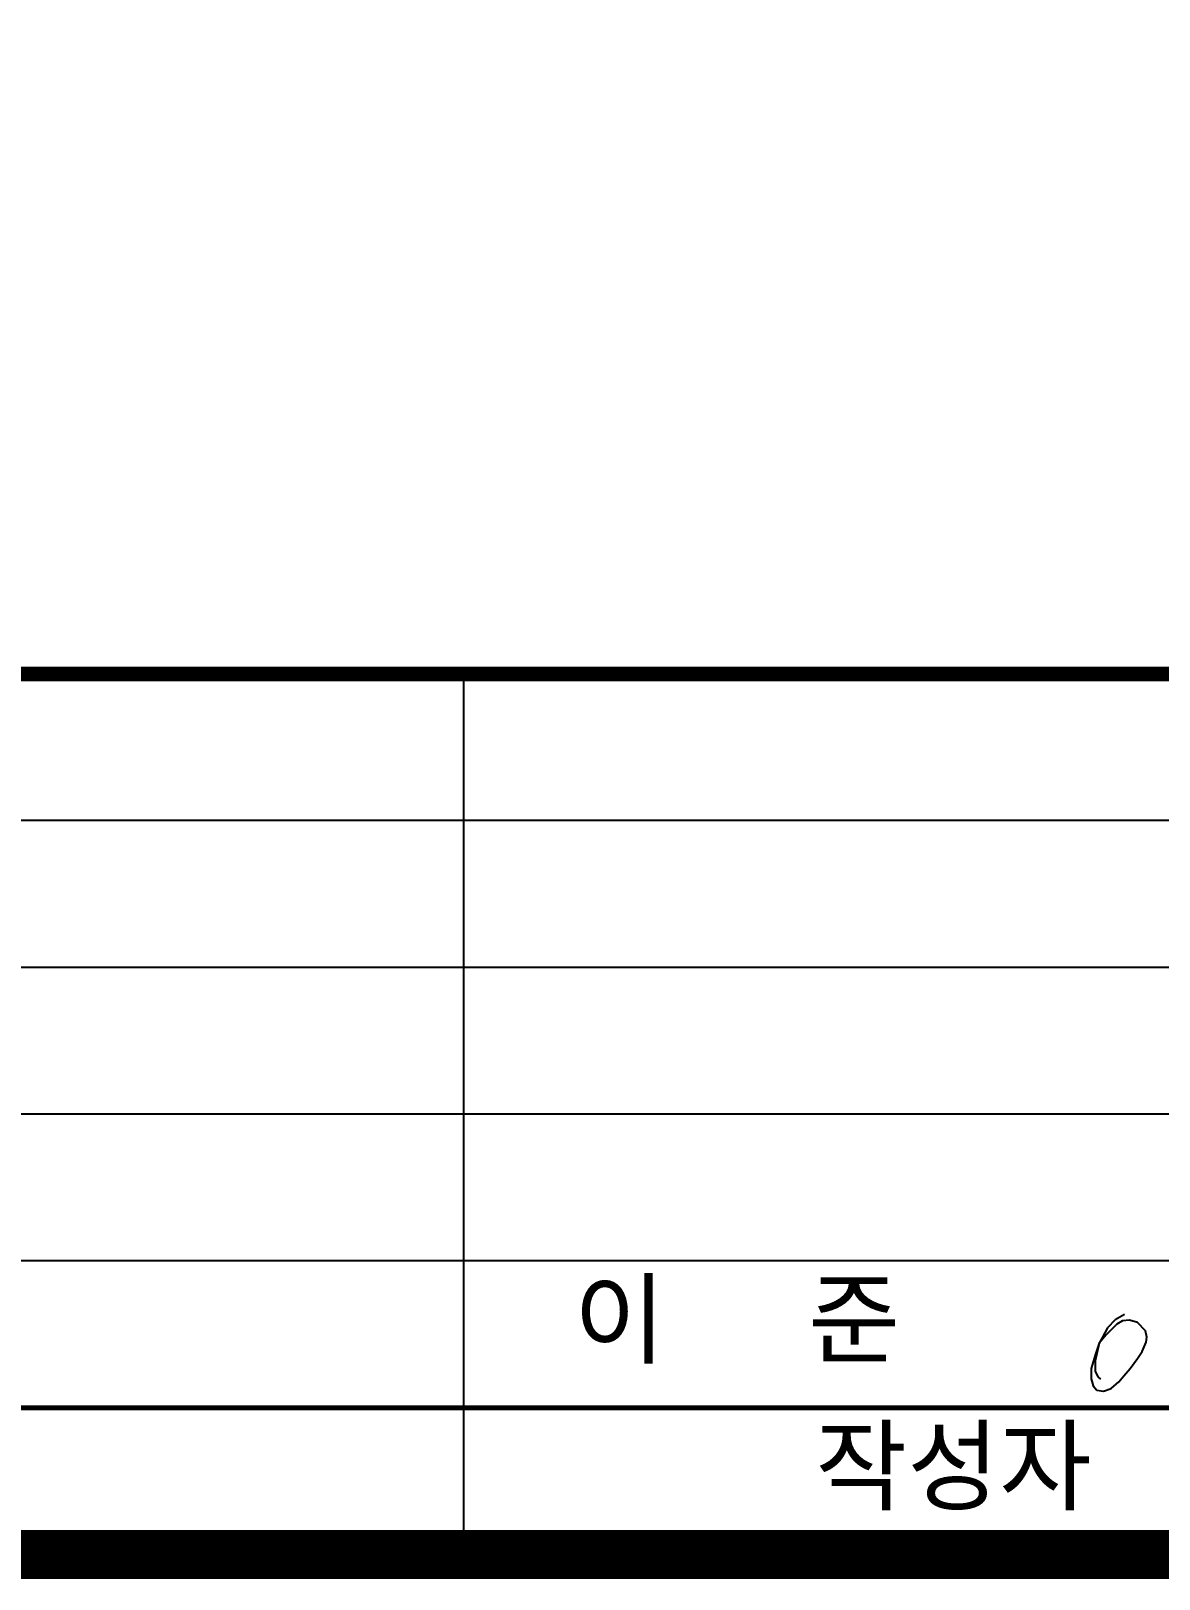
# Model space of a CAD drawing. Header units: feet. Extents: x 0 to 708085, y 0 to 237600.
# Drawn here: x 549809 to 568246, y 7600 to 32911 of the extents above; entities that cross this region are included whole.
import ezdxf
from ezdxf.enums import TextEntityAlignment as Align

# ---------------------------------------------------------------- set-up
doc = ezdxf.new("R2010")
doc.units = ezdxf.units.FT
doc.header["$LTSCALE"] = 2200
doc.header["$MEASUREMENT"] = 0
for name, color, linetype in [('CX-BORD-LIN1', 4, 'CONTINUOUS'), ('CX-BORD-LIN2', 3, 'CONTINUOUS'), ('CX-BORD-TEX2', 7, 'CONTINUOUS'), ('CX-BORD-TEX3', 6, 'CONTINUOUS'), ('CX-MISC', 2, 'CONTINUOUS')]:
    doc.layers.add(name, color=color, linetype=linetype)
doc.styles.add('TB_TEXT', font='')
doc.styles.add('TB_WBTXT', font='')
doc.styles.add('TB_WMTXT', font='')
doc.styles.get('TB_TEXT').set_extended_font_data('DotumChe')
doc.styles.get('TB_WBTXT').set_extended_font_data('Dotum')
doc.styles.get('TB_WMTXT').set_extended_font_data('DotumChe')

# ---------------------------------------------------------------- blocks, each defined once
blk = doc.blocks.new('CXBLKA1-KHCA-1')
at = {"layer": 'CX-BORD-LIN1', "const_width": 2}
blk.add_lwpolyline([(796, 0), (0, 0), (0, 554), (796, 554)], close=True, dxfattribs=at)
at = {"layer": 'CX-BORD-LIN1'}
for points, const_width in [([(796, 36), (0, 36)], 0.6), ([(558, 6), (270, 6)], 0.2)]:
    blk.add_lwpolyline(points, dxfattribs=dict(at, const_width=const_width))
blk.add_lwpolyline([(438, 0), (438, 36)], dxfattribs=at)
at = {"layer": 'CX-BORD-LIN2'}
blk.add_line((558, 30), (270, 30), dxfattribs=at)
for points in [[(558, 24), (270, 24)], [(558, 18), (270, 18)], [(558, 12), (270, 12)]]:
    blk.add_lwpolyline(points, dxfattribs=at)
at = {"layer": 'CX-BORD-LIN1', "style": 'TB_TEXT'}
for tag, p in [('TR_RCON5', (342.303, 33)), ('TR_RCON4', (342.303, 27)), ('TR_RCON3', (342.303, 21)), ('TR_RCON2', (342.303, 15)), ('TR_RCON1', (342.303, 9))]:
    blk.add_attdef(tag, text='', height=3.5, dxfattribs=at).set_placement(p, align=Align.MIDDLE_LEFT)
for tag, height, p in [('TR_DGN5', 3.5, (451.118, 33)), ('TR_CHK5', 3.5, (491.118, 33)), ('TR_RDAT5', 3.5, (317.5, 33)), ('TR_APP5', 3.5, (531.118, 33)), ('TR_RNUM5', 3, (285.105, 32.637)), ('TR_RDAT4', 3.5, (317.5, 27)), ('TR_DGN4', 3.5, (451.118, 27)), ('TR_CHK4', 3.5, (491.118, 27)), ('TR_APP4', 3.5, (531.118, 27)), ('TR_RNUM4', 3, (285.105, 26.637)), ('TR_DGN3', 3.5, (451.118, 21)), ('TR_CHK3', 3.5, (491.118, 21)), ('TR_RDAT3', 3.5, (317.5, 21)), ('TR_APP3', 3.5, (531.118, 21)), ('TR_RNUM3', 3, (285.105, 20.637)), ('TR_RDAT2', 3.5, (317.5, 15)), ('TR_DGN2', 3.5, (451.118, 15)), ('TR_CHK2', 3.5, (491.118, 15)), ('TR_APP2', 3.5, (531.118, 15)), ('TR_RNUM2', 3, (285.105, 14.637)), ('TR_DGN1', 3.5, (451.118, 9)), ('TR_CHK1', 3.5, (491.118, 9)), ('TR_RNUM1', 3, (285.105, 8.637)), ('TR_RDAT1', 3.5, (317.5, 9)), ('TR_APP1', 3.5, (531.118, 9))]:
    blk.add_attdef(tag, text='', height=height, dxfattribs=at).set_placement(p, align=Align.MIDDLE_CENTER)
at = {"layer": 'CX-BORD-LIN2', "style": 'TB_TEXT'}
blk.add_attdef('TD_VERSION', text='', height=3, rotation=90, dxfattribs=at).set_placement((800.5, 48.015), align=Align.MIDDLE_CENTER)
at = {"layer": 'CX-BORD-TEX2', "style": 'TB_WMTXT'}
for tag, height, p in [('TB_CNAME', 5, (15.345, 531.832)), ('TB_CSCOP', 4, (16.635, 523.832))]:
    blk.add_attdef(tag, text='', height=height, dxfattribs=at).set_placement(p, align=Align.BOTTOM_LEFT)
at = {"layer": 'CX-BORD-TEX2', "style": 'TB_WBTXT'}
for tag, height, p in [('TB_MTITIL', 10, (398, 533.326)), ('TB_STITL', 7, (398, 518.326))]:
    blk.add_attdef(tag, text='', height=height, dxfattribs=at).set_placement(p, align=Align.MIDDLE_CENTER)
at = {"layer": 'CX-BORD-TEX3', "style": 'TB_TEXT'}
blk.add_text('작성자', height=3, dxfattribs=at).set_placement((458, 3.662), align=Align.MIDDLE)
for tag, height, p in [('TD_LNDST', 4.5, (215, 31.5)), ('TD_DSECT', 4.5, (605.5, 31.5)), ('TD_DDIST', 4.5, (654.5, 31.5)), ('TD_DNAME_TOP', 4.5, (755, 27.957)), ('TD_CSECT', 4.5, (605.5, 22.5)), ('TD_CDIST', 4.5, (654.5, 22.5)), ('TD_DNAME_MAIN', 4.5, (755, 21.473)), ('TD_DNAME_BOT', 3, (755, 15.249)), ('TD_CCOMP', 4.5, (215, 13.593)), ('TD_HSCAL', 4.5, (620.884, 13.748)), ('TD_VSCAL', 4.5, (656.861, 13.748)), ('TD_FIELD', 4.5, (180, 5.125)), ('TD_CSTEP', 4.5, (250.744, 5.125)), ('TD_DWGCODE', 4.5, (637, 4.791)), ('TD_DWGNO', 4.5, (755, 5.002))]:
    blk.add_attdef(tag, text='', height=height, dxfattribs=at).set_placement(p, align=Align.MIDDLE_CENTER)
for tag, height, width, p in [('TD_DCOMP', 4.5, 0.95, (215, 22.588)), ('TD_CNAME', 5, 0.78, (65, 7.596))]:
    blk.add_attdef(tag, text='', height=height, dxfattribs=dict(at, width=width)).set_placement(p, align=Align.MIDDLE_CENTER)

msp = doc.modelspace()

# ---------------------------------------------------------------- linework, layer by layer
at = {"layer": 'CX-MISC'}
for p, q in [((567683, 11924), (567527, 11836)), ((567405, 11708), (567316, 11546)), ((567554, 11765), (567382, 11591)), ((567527, 11836), (567405, 11708)), ((567647, 11822), (567554, 11765)), ((567766, 11833), (567647, 11822)), ((567893, 11796), (567766, 11833)), ((568024, 11660), (567893, 11796)), ((568045, 11552), (568024, 11660)), ((567269, 11457), (567201, 11166)), ((567269, 11457), (567204, 11261)), ((567382, 11591), (567269, 11457)), ((567316, 11546), (567269, 11457)), ((567971, 11321), (568036, 11473)), ((568036, 11473), (568045, 11552)), ((567204, 11261), (567138, 11040)), ((567201, 11166), (567201, 10998)), ((567774, 11045), (567893, 11206)), ((567893, 11206), (567971, 11321)), ((567138, 11040), (567137, 10875)), ((567201, 10998), (567246, 10904)), ((567246, 10904), (567291, 10867)), ((567591, 10824), (567672, 10925)), ((567672, 10925), (567774, 11045)), ((567137, 10875), (567171, 10759)), ((567171, 10759), (567230, 10686)), ((567230, 10686), (567338, 10674)), ((567338, 10674), (567462, 10716)), ((567462, 10716), (567591, 10824))]:
    msp.add_line(p, q, dxfattribs=at)

# ---------------------------------------------------------------- block references
at = {"layer": 'CX-MISC', "xscale": 400, "yscale": 400, "zscale": 400}
msp.add_blockref('CXBLKA1-KHCA-1', (381685, 8000), dxfattribs=at)

# ---------------------------------------------------------------- texts
at = {"layer": 'CX-BORD-TEX3', "style": 'TB_TEXT'}
msp.add_text('이   준', height=1200, dxfattribs=at).set_placement((561347, 11865), align=Align.MIDDLE)

doc.saveas('drawing.dxf')
